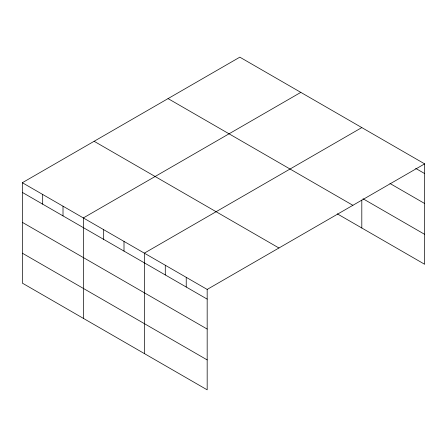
<?xml version="1.0" encoding="UTF-8"?>
<svg xmlns="http://www.w3.org/2000/svg" width="447" height="447" viewBox="0 0 447 447"><rect width="100%" height="100%" fill="white"/><g stroke="black" fill="none" stroke-linecap="round" stroke-linejoin="round"><path stroke-width="0.67" d="M22.35 182.722L207.173 289.427L207.173 389.834L22.35 283.13L22.35 182.722L239.827 57.166L424.65 163.87L424.65 264.278L337.295 213.845M300.814 92.378L83.343 217.935L83.343 318.342M361.807 127.591L144.336 253.147L144.336 353.555M207.173 289.427L424.65 163.87M415.671 168.385L424.65 173.565M389.94 183.46L424.65 203.502M363.009 198.753L424.65 234.345M168.055 98.597L352.884 205.307M94.116 141.286L278.945 247.996M22.35 192.417L207.173 299.121M22.35 222.349L207.173 329.059M22.35 253.192L207.173 359.902M361.807 200.15L361.807 227.998M186.231 277.336L186.231 287.03M165.284 265.244L165.284 274.939M124.003 241.408L124.003 251.102M103.676 229.674L103.676 239.368M63.01 206.196L63.01 215.89M42.683 194.456L42.683 204.156"/></g></svg>
